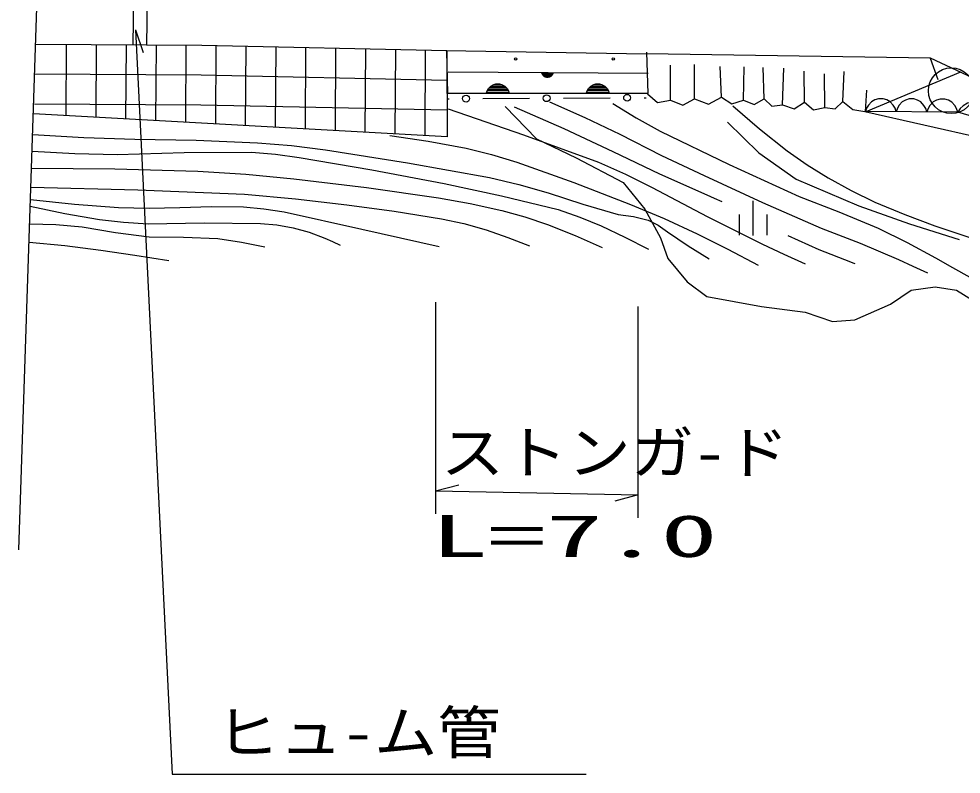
# Model space of a CAD drawing. Units: millimetres, scale not verified. Extents: x 40000 to 680000, y 20000 to 380000.
# Drawn here: x 65109 to 106043, y 241406 to 274232 of the extents above; entities that cross this region are included whole.
import ezdxf
from ezdxf.enums import TextEntityAlignment as Align

# ---------------------------------------------------------------- set-up
doc = ezdxf.new("R2010")
doc.units = ezdxf.units.MM
doc.header["$LTSCALE"] = 1000
doc.layers.add('M-BGD', color=7, linetype='Continuous', lineweight=25)
doc.styles.add('ＭＳ ゴシック', font='')
doc.styles.get('ＭＳ ゴシック').set_extended_font_data('MS Gothic')

# ---------------------------------------------------------------- blocks, each defined once
blk = doc.blocks.new('BUHIN66')
at = {"color": 7, "linetype": 'Continuous', "lineweight": 25}
for p, q in [((-475, 62), (475, 63)), ((450, 125), (-450, 125)), ((-413, 187), (410, 188)), ((365, 250), (-363, 250)), ((-303, 312), (302, 313)), ((185, 375), (-188, 375))]:
    blk.add_line(p, q, dxfattribs=at)
blk.add_lwpolyline([(-500, 0), (-460, 115), (-403, 212), (-305, 322), (-195, 382), (-78, 420), (77, 420), (195, 383), (305, 323), (402, 213), (462, 115), (500, 0)], close=True, dxfattribs=at)
blk = doc.blocks.new('BUHIN146')
at = {"color": 7, "linetype": 'Continuous', "lineweight": 25}
blk.add_circle((0, 0), 149, dxfattribs=at)
blk = doc.blocks.new('BUHIN147')
at = {"color": 7, "linetype": 'Continuous', "lineweight": 25}
for p, q in [((0, 750), (0, -750)), ((-600, 154), (-600, -746)), ((600, 154), (600, -746))]:
    blk.add_line(p, q, dxfattribs=at)
blk = doc.blocks.new('BUHIN264')
at = {"color": 7, "linetype": 'Continuous', "lineweight": 25}
blk.add_lwpolyline([(669, -3), (619, 151), (540, 281), (410, 429), (263, 510), (106, 561), (-101, 562), (-258, 513), (-406, 433), (-537, 287), (-614, 157), (-669, 3)], dxfattribs=at)
blk = doc.blocks.new('BUHIN265')
at = {"color": 7, "linetype": 'Continuous', "lineweight": 25}
blk.add_lwpolyline([(720, -218), (716, -36), (672, 131), (579, 331), (447, 466), (294, 571), (71, 638), (-114, 635), (-299, 597), (-487, 481), (-612, 366), (-720, 218)], dxfattribs=at)
blk = doc.blocks.new('BUHIN352')
at = {"color": 7, "linetype": 'Continuous', "lineweight": 25}
blk.add_circle((0, 0), 995, dxfattribs=at)

msp = doc.modelspace()

# ---------------------------------------------------------------- linework, layer by layer
at = {"layer": 'M-BGD'}
for p, q in [((70182, 280990), (70055, 273102)), ((70781, 280981), (70655, 273092)), ((65109, 251155), (65956, 276575)), ((70178, 273756), (70514, 272772)), ((70178, 273756), (71775, 241406)), ((65841, 273129), (73053, 273087)), ((67167, 273121), (67149, 270022)), ((68467, 273114), (68449, 269950)), ((69767, 273106), (69748, 269878)), ((71067, 273099), (71048, 269805)), ((72367, 273091), (72348, 269733)), ((73053, 273087), (83698, 272858)), ((73667, 273074), (73647, 269661)), ((74967, 273046), (74947, 269588)), ((76267, 273018), (76246, 269516)), ((77566, 272990), (77546, 269444)), ((78866, 272962), (78846, 269372)), ((80166, 272934), (80145, 269299)), ((81466, 272906), (81445, 269227)), ((82766, 272878), (82744, 269155)), ((83659, 272858), (92380, 272715)), ((83698, 272858), (83719, 269101)), ((83740, 270987), (83698, 272827)), ((92379, 272776), (92430, 270987)), ((92380, 272727), (104693, 272537)), ((93421, 270690), (93421, 272216)), ((94457, 270748), (94457, 272245)), ((104693, 272537), (112151, 269029)), ((104703, 272529), (105036, 271600)), ((73035, 271787), (65803, 271829)), ((83759, 271927), (92440, 271876)), ((88307, 271861), (87832, 271864)), ((87844, 271832), (88294, 271830)), ((95637, 270834), (95580, 272158)), ((96587, 270690), (96612, 272148)), ((97479, 270748), (97441, 272123)), ((98285, 270489), (98334, 272084)), ((99235, 270604), (99227, 271954)), ((100127, 270374), (100107, 271838)), ((100904, 270633), (100962, 271941)), ((106019, 271913), (101896, 270195)), ((83705, 271557), (73035, 271787)), ((88275, 271799), (87864, 271801)), ((87886, 271770), (88250, 271767)), ((88220, 271736), (87917, 271738)), ((87976, 271707), (88162, 271705)), ((92430, 270987), (83740, 270987)), ((101892, 270198), (101945, 271126)), ((83709, 270761), (83799, 270762)), ((85269, 270769), (87299, 270779)), ((88769, 270787), (90799, 270797)), ((92269, 270804), (92359, 270805)), ((92413, 270978), (92850, 270599)), ((92850, 270599), (93421, 270690)), ((93421, 270690), (93952, 270477)), ((93952, 270477), (94457, 270748)), ((94457, 270748), (95067, 270516)), ((95067, 270516), (95637, 270834)), ((95637, 270834), (96078, 270541)), ((96078, 270541), (96587, 270690)), ((96587, 270690), (97047, 270511)), ((97047, 270511), (97479, 270748)), ((97479, 270748), (97822, 270430)), ((98787, 270325), (99235, 270604)), ((99235, 270604), (99627, 270281)), ((100576, 270322), (100904, 270633)), ((100904, 270633), (101337, 270285)), ((73018, 270487), (65796, 270529)), ((83712, 270257), (73018, 270487)), ((86231, 270422), (87596, 269021)), ((97822, 270430), (98285, 270489)), ((98285, 270489), (98787, 270325)), ((99627, 270281), (100127, 270374)), ((100127, 270374), (100576, 270322)), ((101337, 270285), (101862, 270203)), ((101862, 270203), (108548, 268682)), ((105894, 270181), (101883, 270202)), ((111651, 268441), (105894, 270181)), ((83719, 269101), (65740, 270101)), ((95894, 269739), (97259, 268410)), ((87596, 269021), (89320, 268194)), ((89320, 268194), (91368, 267117)), ((97259, 268410), (98875, 267260)), ((91368, 267117), (92302, 265967)), ((98875, 267260), (101605, 266111)), ((101605, 266111), (103797, 265321)), ((92302, 265967), (92984, 264710)), ((103797, 265321), (105952, 264638)), ((92984, 264710), (93307, 263812)), ((93307, 263812), (94134, 262806)), ((94134, 262806), (94996, 262160)), ((102970, 261836), (103868, 262447)), ((103868, 262447), (104910, 262591)), ((104910, 262591), (105844, 262447)), ((105844, 262447), (107532, 261369)), ((94996, 262160), (97367, 261729)), ((83209, 261918), (83209, 252719)), ((92010, 252539), (92010, 261737)), ((97367, 261729), (99270, 261477)), ((101426, 261154), (102970, 261836)), ((99270, 261477), (100456, 261082)), ((100456, 261082), (101426, 261154)), ((83209, 253719), (84215, 253986)), ((83209, 253719), (92010, 253539)), ((92010, 253539), (91005, 253272)), ((71775, 241406), (89748, 241406))]:
    msp.add_line(p, q, dxfattribs=at)
msp.add_lwpolyline([(88319, 271892), (88299, 271835), (88270, 271786), (88221, 271731), (88166, 271702), (88107, 271683), (88030, 271684), (87971, 271703), (87916, 271733), (87868, 271788), (87838, 271837), (87820, 271895)], close=True, dxfattribs=at)
for points in [[(88155, 270627), (89696, 269948), (91214, 269214), (93033, 268296), (94880, 267430), (97410, 266255), (99962, 265135), (101651, 264485), (103325, 263775), (103951, 263484), (104574, 263188)], [(83755, 270315), (87034, 269187), (90292, 268002), (91469, 267482), (92622, 266906), (95009, 265647), (97419, 264443), (98341, 264010), (99265, 263583)], [(86632, 270411), (88781, 269471), (90916, 268471), (92944, 267498), (95000, 266577), (95320, 266438), (95640, 266299)], [(90914, 270546), (91926, 269923), (92966, 269354), (95970, 267904), (99006, 266506), (100734, 265847), (102436, 265133), (103699, 264518), (104935, 263849), (105672, 263429), (106414, 262999)], [(96130, 270453), (97285, 269452), (98478, 268499), (99351, 267885), (100266, 267316), (101264, 266769), (102300, 266271), (103591, 265727), (104906, 265239), (106594, 264666), (108254, 264040), (109205, 263584), (110140, 263069), (110322, 262964), (110513, 262855)], [(65711, 269212), (67926, 269077), (70151, 269002), (72817, 268957), (75483, 268850), (76956, 268726), (78433, 268540), (81993, 267970), (85549, 267340), (86828, 267035), (88104, 266669), (89612, 266171), (91137, 265732), (91805, 265635), (92448, 265480), (92878, 265259), (93287, 264981), (94184, 264364), (95099, 263806)], [(81220, 269162), (82885, 268915), (84535, 268609), (85639, 268339), (86738, 268007), (89216, 267115), (91679, 266164), (93135, 265558), (94575, 264893), (95903, 264223), (97229, 263524)], [(65687, 268479), (67535, 268381), (69383, 268343), (72296, 268423), (75221, 268442), (76253, 268356), (77280, 268209), (80443, 267675), (83590, 267082), (86073, 266544), (88538, 265948), (89478, 265619), (90407, 265229), (91435, 264738), (92459, 264215)], [(65663, 267747), (69274, 267710), (72885, 267614), (74975, 267475), (77061, 267277), (80204, 266895), (83339, 266454), (84716, 266210), (86094, 265905), (87095, 265626), (88076, 265291), (89270, 264809), (90450, 264289)], [(65635, 266919), (70276, 266798), (74912, 266617), (77129, 266410), (79351, 266142), (81412, 265874), (83464, 265546), (84442, 265337), (85403, 265069), (86352, 264734), (87288, 264364)], [(65608, 266094), (67101, 265775), (68610, 265516), (69662, 265391), (70727, 265326), (73160, 265363), (75601, 265338), (76320, 265277), (77027, 265156), (77714, 264956), (78395, 264693), (78727, 264551), (79068, 264401)], [(65617, 266378), (67527, 266178), (69441, 266039), (70770, 266009), (72103, 266039), (73485, 266078), (74861, 266057), (75753, 265978), (76638, 265839), (80009, 265088), (83371, 264336)], [(65582, 265327), (66722, 265293), (67865, 265198), (69313, 264946), (70764, 264753), (72265, 264749), (73759, 264684), (74774, 264530), (75795, 264327)], [(65555, 264519), (67112, 264378), (68667, 264177), (70149, 263957), (71629, 263732)], [(98507, 264811), (99859, 264212), (101242, 263665), (101335, 263630), (101428, 263594)]]:
    msp.add_lwpolyline(points, dxfattribs=at)
for centre in [(86687, 272487), (90930, 272487)]:
    msp.add_circle(centre, 49.8, dxfattribs=at)

# ---------------------------------------------------------------- block references
at = {"layer": 'M-BGD', "rotation": 359.99994}
for name, p in [('BUHIN352', (105618, 271106)), ('BUHIN66', (85913, 270987)), ('BUHIN66', (90257, 270987)), ('BUHIN146', (84534, 270765)), ('BUHIN146', (88034, 270783)), ('BUHIN146', (91534, 270801)), ('BUHIN264', (102551, 270198)), ('BUHIN264', (103888, 270191)), ('BUHIN264', (105226, 270185)), ('BUHIN265', (106614, 269964)), ('BUHIN147', (97000, 265569))]:
    msp.add_blockref(name, p, dxfattribs=at)

# ---------------------------------------------------------------- texts
at = {"layer": 'M-BGD', "style": 'ＭＳ ゴシック'}
for s, width, p in [('ストンガ-ド', 1.1, (83439, 253917)), ('L=7.0', 2, (83001, 250293)), ('ヒュ-ム管', 1.1, (73668, 241749))]:
    msp.add_text(s, height=1833, dxfattribs=dict(at, width=width)).set_placement(p, align=Align.BOTTOM_LEFT)

doc.saveas('drawing.dxf')
